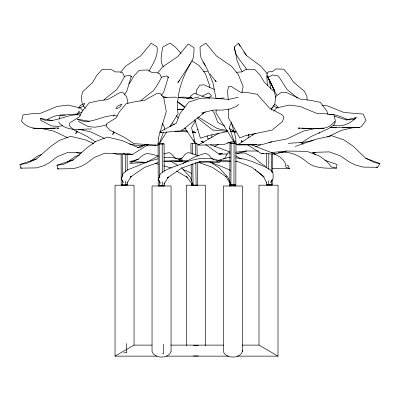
<?xml version="1.0" encoding="UTF-8"?>
<svg xmlns="http://www.w3.org/2000/svg" width="400" height="400" viewBox="0 0 400 400"><rect width="100%" height="100%" fill="white"/><g stroke="black" fill="none" stroke-linecap="round" stroke-linejoin="round"><path stroke-width="0.6" d="M272.25 179.295L272.235 184.85L267.41 184.915L267.41 184.56L266.455 184.535L266.46 182.05M266.495 167.765L266.535 153.485M267.41 184.915L267.08 184.445L266.455 184.535M268.715 184.955L268.73 180.635M268.755 169.525L268.8 153.485M271.61 184.935L271.62 179.995M271.64 171.975L271.685 154.08M272.265 172.505L272.315 153.995M229.8 184.705L230.925 184.62L229.8 184.705L229.96 143.1L235.98 143.095L235.815 186.29M230.6 184.735L230.595 185.09L234.695 185.135M231.085 143.015L230.92 186.26M229.795 186.27L229.8 185.025L235.82 185.055L233.935 184.975L234.095 143.015M233.93 186.27L233.935 185.035M319.155 133.45L319.175 132.39M196.125 94.055L196.325 90.35L199.815 85.17L204.08 84.795L214.34 89.485M228.8 108.73L228.305 117.67L239.805 137.925L245.5 135.615L272.065 130.11L282.545 121.48L283.9 117.015L282.115 114.75L269.5 108.185L257.255 94.3L246.25 92.315L240.33 92.185L230.925 86.295L228.65 86.375L227.51 91.21L228.255 99.68M207.675 135.915L207.545 138.26L209.935 138.285M211.76 137.72L211.93 134.79M216.18 109.895L215.98 112.945L234.855 143.175L235.98 143.095M248.695 137.855L248.945 134.34M252.255 135.115L252.34 133.94M79.005 113.155L79.33 110.905L76.93 114.445M278.385 152.695C289.52 150.675 299.55 155.425 307.715 162.705C316.09 168.76 326.62 168.255 336.435 168.14L337.045 164.47L324.71 160.345M241.925 92.645L243.135 86.55L238.245 74.525L231.51 66.22L216.175 55.715L205.875 43.18L200.04 46.88L200.235 53.815L201.025 57.88L207.65 70.09L212.915 82.695L215.99 98.35M248.105 135.53L248.345 134.37M59.26 119.115L60.045 115.66L67.895 114.615L77.725 113.99L82.17 112.055M242.365 351.41C240.155 358.96 225.56 358.96 223.35 351.41L223.35 185.985L242.365 185.985L242.365 351.41L242.15 350.455M76.43 130.77L75.67 133.95L77.77 131.33M113.435 131.555L112.675 134.735L114.775 132.115M209.27 87.65L209.71 85.87L205.4 73.79L199.065 65.475L191.575 60.69M130.94 76.05L131.355 76.24L126.66 91.545L124.25 94.77M167.945 76.835L168.355 77.025L163.665 92.33L161.255 95.555M271.435 109.96L272.36 107.04M275.325 97.695L275.695 96.53L281.26 92.475L286.15 92.34L300.68 99.225L310.21 100.29L320.3 102.33L326.85 110.985L327.745 114.25M159.325 177.9L159.195 143.96L163.34 132.375M164.165 130.06L164.79 128.32L162.54 123.19M148.92 71.235C153.05 63.635 158.42 56.065 157.005 46.88L151.17 43.18L140.87 55.715L125.535 66.22L120.67 72.22M131.355 76.24L131.13 76.755L129.835 75.14L124.75 76.25L120.775 83.415L116.51 89.79L105.49 98.43L103.825 100.18M168.355 77.025L168.135 77.535L166.84 75.925L161.755 77.035L157.78 84.2L153.515 90.57L142.49 99.215L140.83 100.965M231.51 122.405L229.26 127.535L234.855 143.175L229.96 143.1M169.935 126.76L178.065 113.73C175.815 95.88 181.805 77.875 190.99 62.7C194.045 58.28 194.005 52.815 194.01 47.665L188.175 43.965L177.875 56.5L162.54 67.005L157.675 73.005M161.81 125.385L162.72 123.785M195.475 120.68L191.54 127.615L195.36 143.475L184.835 128.01M115.85 108.755L117.35 106.22L121.86 104.085L120.065 107.13L116.68 108.73M126.92 183.3L131.33 176.26L130.195 177.22L144.655 167.315L158.03 162.55M164.24 183.005L164.245 185.49L163.45 185.52L163.45 185.875L158.23 185.84L158.07 143.88L159.195 143.96L166.68 131.97M163.925 184.085L168.335 177.045L167.195 178.005L181.66 168.095L197.94 162.3L219.455 160.79C208.425 156.47 196.315 158.38 185.46 162.27C177.155 166.19 167.445 167.76 160.345 173.88L158.335 179.765L160.545 183.305M190.99 62.7L177.865 82.625L179.7 80.275M311.945 152.39L329.37 151.885L340.775 156.055L349.31 162.025L355.27 164.92L363.135 167.115L377.54 167.28L380 163.6L365.645 158.195L353.02 146.075L344.055 139.98L331.7 135.73L315.53 139.335L295.32 146.42M113.245 116.24L114.275 114.725M270.27 182.525L273.15 178.77L273.03 172.895L270.285 169.685L264.84 166.78L251.805 161.43L244.805 159.18L235.895 157.82M270.975 109.235L274.7 104.53L275.73 97.005L274.3 91.735L264.41 82.4L260.21 75.27L254.87 69.49L246.29 69.225L241.695 71.93L236.05 72.27M273.73 111.1L276.64 107.915L289.165 105.09L299.925 106.435L316.32 113.21L326.155 113.83L334.005 114.875L335.445 121.21L330.61 125.48L327.395 127.225L324.055 128.18L315.42 128.525L303.32 131.1L286.815 138.965L268.805 142.41M334.555 116.195L346.04 119.875L356.24 117.625C349.96 123.885 341.95 127.38 333.095 125.155M128.79 83.975L129.64 83.18L133.84 76.055L139.175 70.275L147.76 70.005L152.35 72.715L156.93 72.74L159.605 73.525L161.335 77.415M238.65 104.345L236.415 106.415L229.69 109.14L222.72 110.045L213.56 110.055L201.595 112.99M242.145 71.69L240.01 67.98L237 60.325L234.37 46.905L238.495 43.175L246.56 55.65L260.71 66.06L267.36 73.865M81.71 152.765L67.685 152.445L57.3 156.68L49.33 162.705L44.015 165.635L36.535 167.88L20.605 168.14L20 164.47L26.595 163.51L36.445 158.97L50.295 146.76L58.915 140.615L70.54 136.29L85.135 139.795L93.555 143.47M148.555 144.335L132.73 154.345L121.765 153.62L104.685 153.225L94.305 157.465L86.335 163.49L81.02 166.42L73.54 168.665L57.61 168.925L57.005 165.255L63.6 164.295L73.45 159.75L87.3 147.545L95.92 141.395L107.545 137.075L122.14 140.58L138.99 147.935L147.26 144.175M159.835 132.695L181.37 130.82L205.385 111.795M30.575 161.055L37.84 155.94L41.93 154.405M67.58 161.84L74.845 156.725L79.515 154.975M356.24 117.625L353.34 119.66L346.04 119.875M271.81 141.835L261.365 144.795L237.735 144.835L255.295 133.275M221.47 160.265L218.97 161.905L230.475 161.345M223.47 158.955L225.47 157.645L226.635 154.49L228.265 152.655L230.175 153.255M145.5 162.88L158.205 156.06M183.02 163.33L193.55 157.47L202.405 154.125L205.97 153.355L209.01 155.175L211.48 158.32L214.08 159.725M202.395 113.915L203.975 112.97M214.56 146.485L217.65 144.645M134.055 345.11L134.055 185.2L115.045 185.2L115.045 356.135L134.055 345.11L152.075 345.11M218.94 133.14L198.205 145.12L223.52 144.64L231.06 141.99L235.955 140.98M47.215 119.67C52.505 116.33 58.81 114.375 65.085 115.025M207.96 97.915L211.51 95.99L208.94 92.94L201.925 96.18M178.93 159.5L182.565 157.535L185.035 154.39L188.08 152.57L191.645 153.345L198.285 155.85M159.605 132L176.325 123.17L179.71 113.985L188.745 102.045L200.475 98.29L211.355 97.925L228.75 99.43L238.39 97.215M336.42 127.805L330.245 127.52L352.2 127.81L359.58 127.415L361.46 126.445L366.07 120.385L363.245 114.065L344.065 112.515L327.34 105.85L321.98 105.175M327.375 137.1L341.185 130.46L352.2 127.81M231.38 185.315L231.925 185.055M255.62 146.905L260.68 144.695M137.29 147.665L146.465 144.11M163.74 153.97L168.965 152.57L172.005 154.39L174.48 157.535L177.075 158.94M20 164.47L36.445 158.97M57.005 165.255L73.45 159.75M186.79 98.67L191.335 97.235M312.97 153.06L315.87 152.27M62.815 125.745L57.675 126.425L51.355 125.825L40.805 120.345L40.28 118.355C53.41 125.71 67.015 112.355 80.81 115.19M89.435 121.32L77.28 119.14C90.22 126.465 103.645 113.37 117.215 115.96M235.85 153.855L246.76 150.965L258.435 151.04M247.075 144.55L261.32 153.56L275.11 153.995L286.56 151.055L306.935 151.345L319.205 155.94L326.47 161.055L331.285 166.875L336.435 168.14M138.545 159.31L129.58 161.605L146.42 162.35M106.63 124.815L99.82 126.525L94.68 127.205L88.36 126.61L78.335 121.405M178.09 159.13L182.17 158.11M20.605 168.14L21.75 167.86M57.61 168.925L58.755 168.645M198.975 96.985L191.745 98.645L178.025 97.51M191.435 184.935L193.06 184.775L191.435 184.935L191.41 183.075M197.225 162.42L197.515 185.23L192.035 185.345L192.03 184.99M227.745 131.52L209.345 135.35L200.38 138.165L194.775 119.655M232.49 130.535L233.675 130.285M217.585 144.79L218.76 144.545M227.545 142.72L231.06 141.99M300.71 142.885L313.585 140.485M160.39 132.41L161.595 132.19M158.075 158.775L148.46 161.485L127.585 169.865L123.34 173.1L121.33 178.98L123.54 182.52M235.73 161.29L236.735 161.14M221.38 153.78L218.9 154.055L205.565 144.425M235.615 152.2L246.76 150.965M224.15 97.95L216.13 98.61M178.41 97.57L182.695 97.14L191.155 97.425M197.14 155.64L196.985 143.315L190.905 143.375L191.035 153.3M195.9 143.42L196.985 143.315M263.165 153.38L261.32 153.56L263.755 153.4M271.17 152.585L286.56 151.055M196.995 129.65L198.235 129.555M193.395 345.295L198.315 345.295M198.315 355.95L193.395 355.95M163.675 161.32L182.45 160.005L171.96 157.38L163.97 157.81M222.575 153.81L218.9 154.055L227.395 154.03M239.135 144.23L236.05 144.43L235.725 137.43L231.395 122.91M288.2 143.32L301.785 142.5L311.525 136.32L328.025 128.925L334.12 124.845L335.22 122.285L334.44 121.555M197.265 144.73L199.125 144.63M146.42 162.46L129.655 163.365L138.52 158.93L142.27 155.585L146.7 153.54L151.435 154.12L158.37 156M55.34 128.28L45.75 128.6M57.16 128.195L58.98 128.11C46.66 127.305 30.67 132.625 21.6 121.21L23.04 114.875L30.89 113.83L40.725 113.21L57.12 106.435L67.88 105.09L80.4 107.915L82.9 110.645M158.07 143.88L164.09 143.88L164.195 171.205M159.195 143.96L164.09 143.88M127.245 184.705L126.12 184.62L127.245 184.705L127.235 182.22M121.11 154.82L121.225 185.055L126.45 185.09L126.445 184.735M203.57 71.495L207.545 71.34M174.775 161.75L187.635 161.275M163.475 97.51L174.35 97.14L176.8 97.385M328.785 114.385C335.66 114.095 342.085 117.16 348.275 119.795M237.375 153.18L244.82 152.995L253.83 157.34L261.03 163.41L265.52 166.415M91.645 129C80.525 128.765 66.54 132.29 58.605 121.99M342.535 127.795L359.58 127.415M311.39 128.445L298.065 128.11L299.92 128.155M315.01 128.365L324.055 128.18M267.08 184.845L266.45 184.855L272.235 184.85M42.81 128.65L43.985 128.63M123.74 352.81L126.75 352.77L126.665 343.515M162.55 353.57L163.75 353.555L163.67 344.295M237.735 144.835L256.79 144.715M177.17 109.27L183.88 109.26M272.375 168.685L289.43 168.65L287.945 165.265L286.72 165.155M311.295 128.53L307.17 128.53L314.235 128.65M233.935 184.975L229.8 185.025M170.72 345.11L223.535 345.11M242.195 345.11L259 345.11L278.015 356.135L278.015 185.2L259 185.2L259 345.11M115.045 356.135L156.81 356.135M166.16 356.135L228.495 356.135M237.19 356.135L278.015 356.135M177.435 109.265L180.485 109.27L182.88 109.86M83.345 129.315L78.63 129.31L90.73 131.885L104.48 138.44M143.405 145.54L137.26 145.5L129.45 144M146.48 145.56L156.315 145.62L155.285 144.94M121.225 185.055L127.245 185.025L126.12 185.02L126.45 185.09M163.125 185.805L164.25 185.81L158.23 185.84M32.99 128.18L49.875 128.53L41.625 128.525L53.725 131.1L68.025 137.915M301.78 128.2L311.7 128.435M162.74 96.82L164.575 96.88L166.845 97.595M199.065 161.79L219.275 162.535L216.16 160.85M163.9 161.075L182.27 161.75L179.155 160.065M230.39 157.56L228.555 157.47L218.68 160.16L230.325 161.01M197.515 185.23L191.435 185.255L192.035 185.29M174.885 131.145L187.765 131.955M192.675 132.265L195.74 132.46L192.275 131.175M179.44 160.345L187.92 160.94M163.12 185.405L164.245 185.49M235.83 161.41L237.64 161.54L251.81 167.245L264.215 177.07M228.06 131.375L212.675 130.04L197.235 117.875M230.52 131.59L236.06 132.07L229.59 128.65M123.495 153.43L124.725 153.55M127.19 153.795L132.73 154.345L118.94 154.78L113.515 153.385M198.975 161.89L200.68 162.105M181.57 130.08L187.115 131.01M192.045 131.84L195.74 132.46M380 163.6L374.835 162.68L365.645 158.195M40.28 118.355L52.43 120.535M227.645 130.52L217.43 128.635L197.965 116.925M230.05 130.965L236.06 132.07M376.355 167.055L377.54 167.28M92.445 143.215L93.645 143.45M209.995 98.175L203.29 96.695L194.43 93.26L190.295 96.33L192.545 98.51M76.51 152.6L80.73 153.685M155.5 163.345L158.425 164.215M163.69 165.785L171.29 168.055M182.99 169.675L186.33 170.75L191.58 173.465M267.08 184.445L267.41 184.56M197.85 162.135L212.39 167.315L226.355 176.88M172.065 123.665L174.375 124.525M184.19 128.17L185.925 128.815M203.095 142.64L201.12 141.215L204.015 142.3M210.385 144.685L230.065 152.055M242.855 141.885L241.275 140.88L242.995 141.55M251.025 144.66L275.11 153.995M210.91 162.39L222.54 166.925L229.46 169.865L230.405 170.585M289.43 168.65L285.915 167.2C285.99 160.45 279.5 155.91 273.74 153.885M241.275 140.88L242.375 141.385M277.37 107.945L273.985 106.345L273.385 105.33M274.445 104.37L276.7 105.435L278.195 107.97M235.665 155.88L241.43 159.12M170.41 161.065L177.82 165.415M224.735 126.09L217.725 122.385L214.335 113.2L212.08 110.215M201.12 141.215L202.745 142.145M176.575 171.13L187.68 177.58L186.575 176.625L192.105 184.025M210 161.88L218.775 167.565L227.79 177.015L230.665 183.655M170.59 125.275L171.595 125.94M95.385 141.855L87.77 136.755L73.09 129.465L69.1 125.41L69.855 122.855L79.245 116.95L82.09 111.49L89.22 102.795L99.255 100.685L107.62 99.565L120 92.595L123.155 92.705L126.705 96.73L127.94 103.42M178.435 102.24L184.945 106.865M300.155 142.06L303.2 144.23M297.71 98.09L287.07 89.52L278.44 76.035L272.37 74.96L269.635 76.585L267.215 75.89L274.63 91.345L276.78 95.015M177.345 101.63L184.89 107.885M255.025 169.37L255.975 170.165M256.92 170.955L263.07 176.115M313.09 152.555L315.905 154.96M261.005 174.175L263.62 176.86L266.695 182.925M181.515 167.715L190.235 177.14L192.615 183.83M181.135 53.425L175.425 47.135L170.18 43.08L162.75 47.055C161.755 53.78 159.345 60.855 163.475 67.09M83.09 105.47L85.325 108.295M209.94 73.845L216.185 81.845L215.175 80.31M243.79 51.795L246.56 55.65M246.635 69.545C242.315 62.1 234.65 56.16 234.37 46.905M176.415 115.64L178.17 118.215M203.06 61.915L205.415 65.495M225.715 176.26L230.125 183.3M193.155 139.775L195.165 143.29M271.475 84.115L267.215 75.89L274.59 90.645M238.495 43.175L240.125 46.39M274.595 90.665L268.87 79.245L270.36 86.005L270.44 88.5M124.33 76.63L122.6 72.74L119.925 71.955L115.35 71.93L110.755 69.225L102.17 69.49L96.835 75.27L92.635 82.4L82.745 91.735L81.31 97.005L82.34 104.53M267.42 85.625L266.8 76.45L267.17 72.55L268.84 71.755L272.26 71.705L275.79 68.97L283.72 69.19L288.705 74.93L293.425 82.03L304.42 91.305L306.985 96.56L307.105 100.035M195.575 143.185L195.72 154.895M195.815 162.29L196.105 185.1M192.535 143.215L192.675 154.38M192.795 163.685L193.065 185.13M191.175 164.465L191.38 180.595M162.205 143.96L162.315 172.345M162.35 181.605L162.365 185.92M159.335 180.365L159.355 185.92M127.13 154.275L127.19 170.42M125.245 154.285L125.31 172.18M125.345 180.82L125.36 185.14M122.235 154.9L122.315 176.495M122.33 180.2L122.35 185.135M205.36 345.63L205.36 185.2L186.345 185.2L186.345 345.63M158.325 138.215L158 145.215L133.91 143.66L124.775 137.54L110.095 130.25L106.105 126.195L106.855 123.64L116.25 117.735L119.095 112.275L126.225 103.575L136.26 101.47L144.625 100.35L157 93.38L160.16 93.485L163.71 97.515L166.29 111.505L158.325 138.215M171.06 351.41C168.855 358.96 154.255 358.96 152.045 351.41L152.045 185.985L171.06 185.985L171.06 351.41M80.345 105.435L78.545 108.475L83.06 106.345L84.86 103.3L80.345 105.435"/></g></svg>
